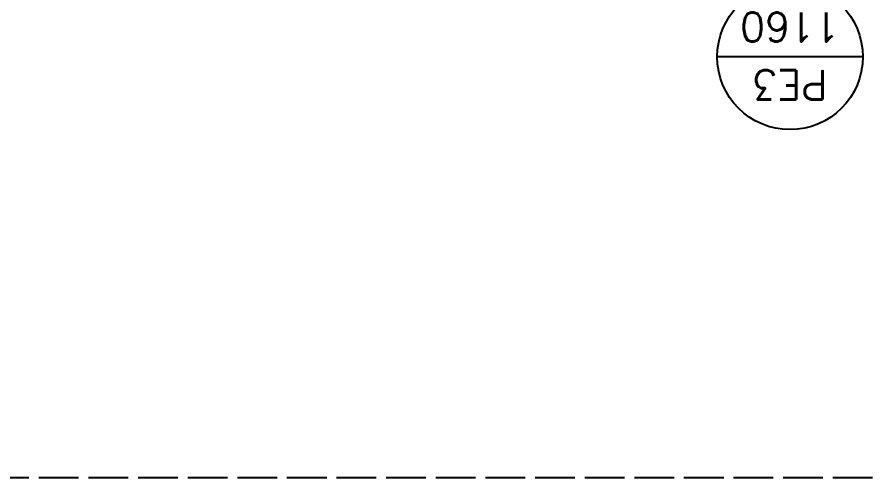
# Model space of a CAD drawing. Header units: millimetres. Extents: x 1478096 to 1808313, y 619971 to 762366.
# Drawn here: x 1612909 to 1615490, y 645796 to 647189 of the extents above; entities that cross this region are included whole.
import ezdxf
from ezdxf.enums import TextEntityAlignment as Align

# ---------------------------------------------------------------- set-up
doc = ezdxf.new("R2010")
doc.units = ezdxf.units.MM
doc.header["$LTSCALE"] = 10
doc.linetypes.add('ACAD_ISO02W100', pattern=[15, 12, -3])
doc.layers.add('DC-ARQ-CARPINTERIAS', color=7, linetype='Continuous')
doc.layers.add('TXT CARPINTERIAS', color=2, linetype='Continuous')
doc.styles.add('ROMANS', font='romans')

# ---------------------------------------------------------------- blocks, each defined once
blk = doc.blocks.new('SIMB-CAR')
blk.add_line((-0.5, 0), (0.5, 0))
blk.add_circle((0, 0), 0.5)
at = {"style": 'ROMANS'}
for tag, p in [('TIPO', (0, 0.1918)), ('NUMERO', (0, -0.2055))]:
    blk.add_attdef(tag, text='', height=0.2, dxfattribs=at).set_placement(p, align=Align.MIDDLE)

msp = doc.modelspace()

# ---------------------------------------------------------------- linework, layer by layer
at = {"layer": 'DC-ARQ-CARPINTERIAS', "linetype": 'ACAD_ISO02W100'}
msp.add_line((1621044.62, 645796.027), (1609844.62, 645796.027), dxfattribs=at)

# ---------------------------------------------------------------- block references
at = {"layer": 'TXT CARPINTERIAS', "xscale": 440.0000000000546, "yscale": 440.0000000000546, "zscale": 440.0000000000546, "rotation": 180}
msp.add_blockref('SIMB-CAR', (1615245.048, 647068.827, 0.017), dxfattribs=at).add_auto_attribs({'NUMERO': '1160', 'TIPO': 'PE3'})

doc.saveas('drawing.dxf')
